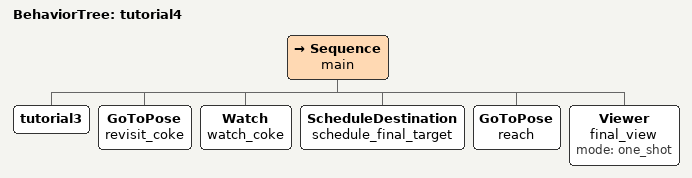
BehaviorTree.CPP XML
<root>
    <BehaviorTree ID="tutorial4">
        <Sequence name="main">
            <tutorial3 />
            <GoToPose name="revisit_coke"/>
            <Watch name="watch_coke"/>
            <ScheduleDestination name="schedule_final_target"/>
            <GoToPose name="reach"/>
            <Viewer name="final_view" mode="one_shot" />
        </Sequence>
    </BehaviorTree>
</root>
